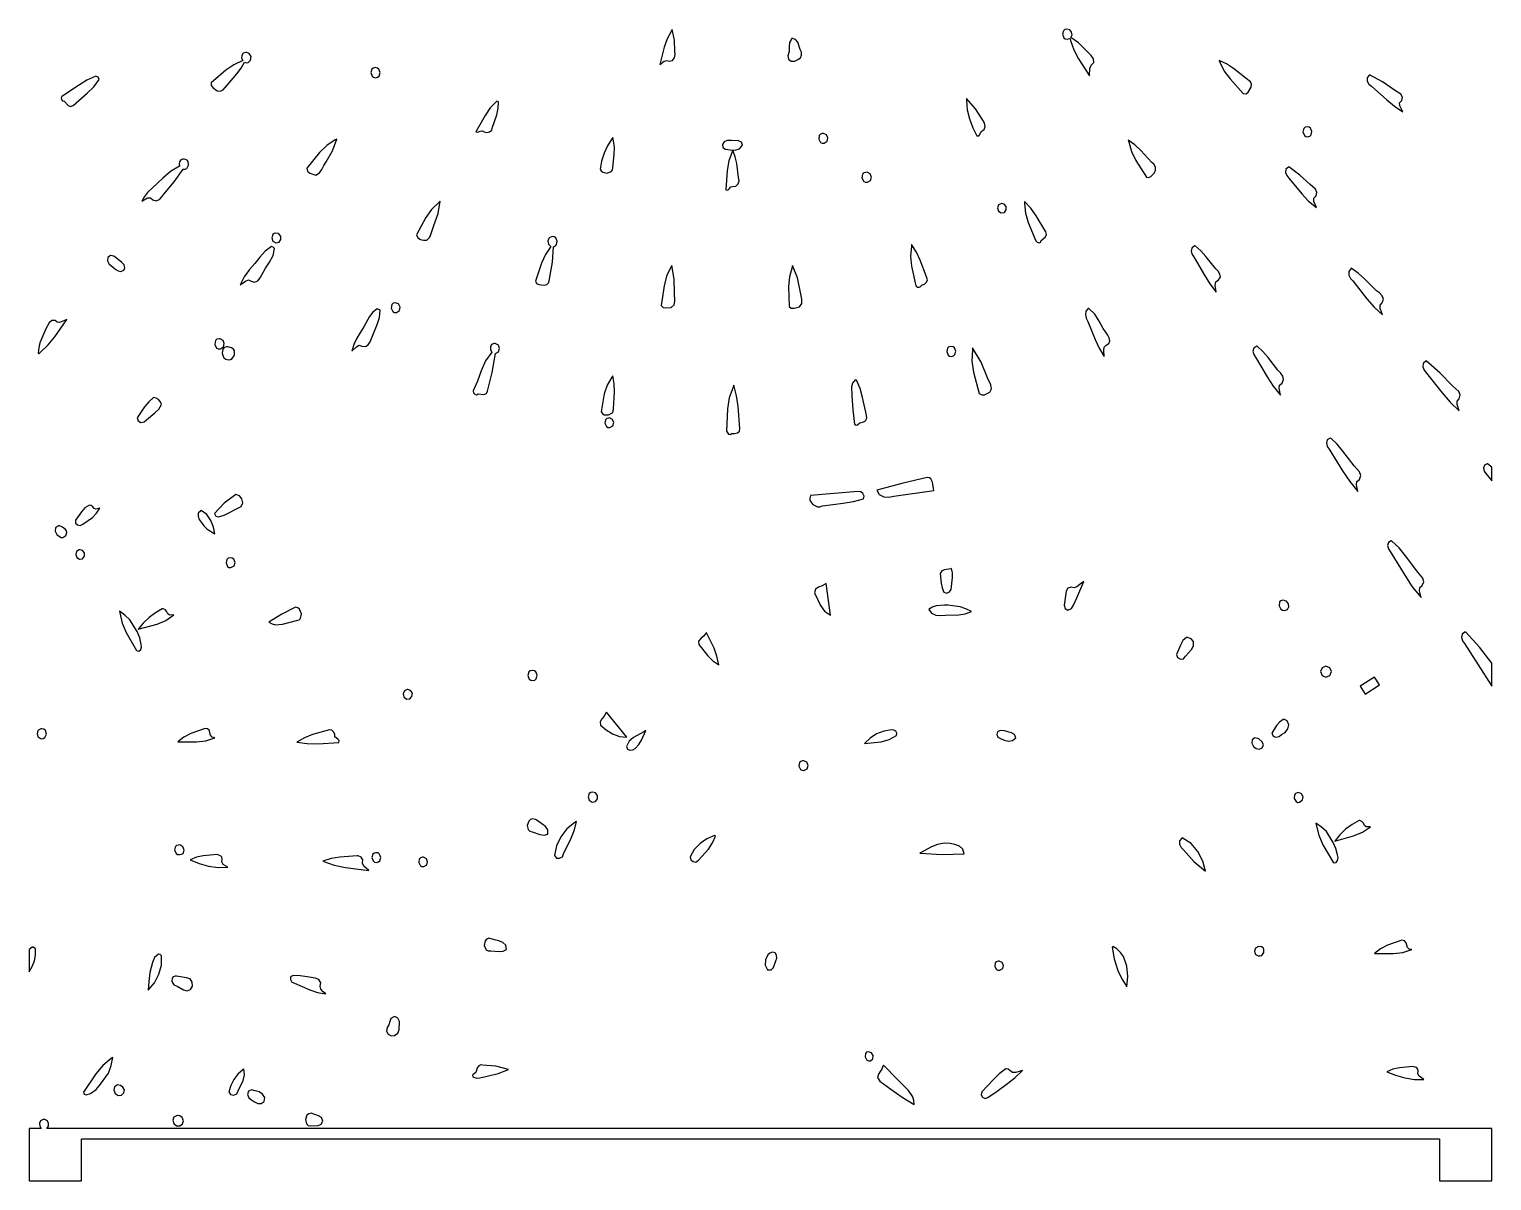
# Model space of a CAD drawing. Extents: x 0 to 14, y 0 to 21.
# Drawn here: x 0 to 14, y 0 to 11.02 of the extents above; entities that cross this region are included whole.
import ezdxf

# ---------------------------------------------------------------- set-up
doc = ezdxf.new("R2010")
doc.units = 0
doc.layers.add('Layer_1', color=7, linetype='CONTINUOUS')

msp = doc.modelspace()

# ---------------------------------------------------------------- linework, layer by layer
at = {"layer": 'Layer_1', "color": 7}
for points in [[(6.155041, 11.022334), (6.147167, 11.007617), (6.107471, 10.931934), (6.079173, 10.851546), (6.035096, 10.686258), (6.078238, 10.717946), (6.102641, 10.725129), (6.128681, 10.718889), (6.159058, 10.725753), (6.176938, 10.749319), (6.183827, 10.780903), (6.181231, 10.811825), (6.17764, 10.918425), (6.155041, 11.022334), (6.155041, 11.022334)], [(7.301286, 10.938825), (7.298464, 10.93502), (7.298464, 10.93502), (7.277433, 10.897548), (7.274426, 10.854725), (7.274096, 10.810901), (7.261098, 10.770428), (7.268529, 10.73801), (7.294742, 10.719578), (7.328031, 10.717284), (7.356687, 10.733276), (7.381556, 10.748919), (7.393019, 10.77471), (7.392243, 10.804092), (7.380393, 10.83051), (7.358144, 10.89943), (7.334884, 10.925838), (7.301117, 10.938825), (7.301117, 10.938825), (7.301286, 10.938825)], [(9.932896, 11.024084), (9.913583, 11.020912), (9.900362, 11.010355), (9.891257, 10.97687), (9.903706, 10.943194), (9.917426, 10.932397), (9.935831, 10.928888), (9.958317, 10.934468), (9.965327, 10.931642), (9.967129, 10.917037), (9.998906, 10.825611), (10.045661, 10.741069), (10.149191, 10.576937), (10.152616, 10.647174), (10.166451, 10.678833), (10.190311, 10.704157), (10.188605, 10.742325), (10.166946, 10.772559), (10.112615, 10.828512), (10.045019, 10.892454), (9.971391, 10.945316), (9.982104, 10.970637), (9.977131, 10.997316), (9.959663, 11.017687), (9.932896, 11.024084), (9.932896, 11.024084)], [(2.081671, 10.801405), (2.072471, 10.801405), (2.048149, 10.793524), (2.034829, 10.772676), (2.033204, 10.746734), (2.043966, 10.723574), (1.959373, 10.68416), (1.882733, 10.630859), (1.740464, 10.51031), (1.741732, 10.485382), (1.75672, 10.466012), (1.797699, 10.434903), (1.829399, 10.430716), (1.856796, 10.443869), (1.897352, 10.492891), (1.986665, 10.596174), (2.027181, 10.650852), (2.061097, 10.709132), (2.078734, 10.704097), (2.094922, 10.707034), (2.119034, 10.729591), (2.125593, 10.762328), (2.106761, 10.790768), (2.081671, 10.801461), (2.081671, 10.801405)], [(3.311934, 10.656272), (3.292738, 10.652991), (3.279516, 10.642567), (3.270116, 10.60958), (3.281978, 10.575892), (3.295333, 10.564592), (3.313345, 10.560085), (3.333805, 10.564361), (3.348268, 10.575444), (3.359408, 10.608846), (3.347163, 10.641915), (3.332397, 10.652581), (3.311934, 10.656272), (3.311934, 10.656272)], [(11.390828, 10.725671), (11.398081, 10.709079), (11.438934, 10.623815), (11.494848, 10.548068), (11.621544, 10.407564), (11.648236, 10.405557), (11.668859, 10.421549), (11.697123, 10.47007), (11.700357, 10.496885), (11.690435, 10.52019), (11.649287, 10.552973), (11.526513, 10.649471), (11.461263, 10.691974), (11.390828, 10.725671), (11.390828, 10.725671)], [(0.636326, 10.57574), (0.550841, 10.536283), (0.471135, 10.485347), (0.312589, 10.381489), (0.304618, 10.366591), (0.307411, 10.350375), (0.318352, 10.337851), (0.334828, 10.334031), (0.371955, 10.294813), (0.39513, 10.285733), (0.420088, 10.295059), (0.554097, 10.411738), (0.618251, 10.472615), (0.670221, 10.543493), (0.659423, 10.565968), (0.636326, 10.57574), (0.636326, 10.57574)], [(12.830161, 10.587037), (12.826633, 10.583456), (12.807027, 10.557828), (12.808507, 10.527705), (12.824752, 10.499276), (12.849437, 10.478726), (12.9941, 10.349338), (13.068484, 10.28703), (13.149749, 10.233986), (13.12037, 10.290325), (13.118515, 10.319062), (13.138827, 10.341857), (13.144507, 10.37534), (13.128191, 10.403384), (13.070247, 10.441351), (12.953601, 10.519898), (12.830161, 10.587037), (12.830161, 10.587037)], [(4.476806, 10.333974), (4.413104, 10.271741), (4.363043, 10.19772), (4.27561, 10.040565), (4.295568, 10.039876), (4.315467, 10.047054), (4.334911, 10.051122), (4.353504, 10.041101), (4.380666, 10.034263), (4.407038, 10.040947), (4.426779, 10.058939), (4.43405, 10.086022), (4.476429, 10.205808), (4.490315, 10.267334), (4.490805, 10.329716), (4.476806, 10.33396), (4.476806, 10.333974)], [(8.971534, 10.359662), (8.972381, 10.341253), (8.979411, 10.252283), (8.999834, 10.165047), (9.03138, 10.081385), (9.071779, 10.003137), (9.089451, 10.00332), (9.099508, 10.015391), (9.113605, 10.046517), (9.14208, 10.062758), (9.151094, 10.09236), (9.144716, 10.12583), (9.12701, 10.153674), (9.056815, 10.262142), (8.971675, 10.359662), (8.971675, 10.359662), (8.971534, 10.359662)], [(12.231906, 10.089787), (12.212925, 10.085937), (12.200195, 10.074869), (12.192321, 10.040944), (12.205947, 10.007752), (12.220092, 9.9976), (12.238736, 9.995034), (12.257593, 10.000328), (12.27053, 10.012094), (12.279221, 10.045842), (12.265962, 10.077874), (12.251461, 10.087495), (12.231906, 10.089787), (12.231906, 10.089787)], [(2.944058, 9.97304), (2.928451, 9.963778), (2.848061, 9.910849), (2.779028, 9.844099), (2.657292, 9.695226), (2.66486, 9.666427), (2.68689, 9.645597), (2.744893, 9.626931), (2.779669, 9.647851), (2.802079, 9.681767), (2.820371, 9.720153), (2.842796, 9.754482), (2.901788, 9.859985), (2.944058, 9.97304), (2.944058, 9.97304)], [(5.585404, 9.986158), (5.578348, 9.975024), (5.535824, 9.908873), (5.503037, 9.837421), (5.479288, 9.762382), (5.463879, 9.68547), (5.473951, 9.667495), (5.489913, 9.655191), (5.530822, 9.647389), (5.569233, 9.661646), (5.582073, 9.676915), (5.587774, 9.697543), (5.598806, 9.827378), (5.601685, 9.892301), (5.594237, 9.957165), (5.585404, 9.986158), (5.585404, 9.986158)], [(6.70179, 9.959536), (6.679692, 9.959254), (6.652539, 9.946326), (6.637831, 9.919299), (6.640513, 9.891357), (6.665524, 9.875688), (6.709899, 9.868529), (6.757127, 9.867684), (6.799454, 9.880226), (6.829129, 9.913226), (6.816815, 9.942809), (6.789416, 9.95607), (6.723775, 9.957764), (6.70179, 9.959429), (6.70179, 9.959429), (6.70179, 9.959536)], [(7.603349, 10.027391), (7.592935, 10.027052), (7.574394, 10.021052), (7.562698, 10.008206), (7.557989, 9.972407), (7.575091, 9.940517), (7.590661, 9.932558), (7.610292, 9.933399), (7.637762, 9.953201), (7.644507, 9.984), (7.632409, 10.01298), (7.603349, 10.027326), (7.603349, 10.027326), (7.603349, 10.027391)], [(10.520821, 9.963117), (10.524631, 9.946139), (10.55021, 9.854143), (10.592357, 9.768268), (10.696617, 9.607585), (10.718567, 9.604198), (10.736241, 9.614755), (10.766891, 9.646611), (10.781064, 9.673267), (10.780374, 9.702093), (10.767375, 9.728533), (10.744623, 9.748033), (10.640988, 9.864707), (10.584599, 9.918236), (10.520821, 9.963117), (10.520821, 9.963117)], [(6.734358, 9.866324), (6.72815, 9.850835), (6.696314, 9.763677), (6.679865, 9.672423), (6.667331, 9.486427), (6.688315, 9.484207), (6.702552, 9.498326), (6.715646, 9.514337), (6.733201, 9.517791), (6.764721, 9.522714), (6.786919, 9.544002), (6.796539, 9.574067), (6.790323, 9.605325), (6.773644, 9.7386), (6.758883, 9.803857), (6.734358, 9.866324), (6.734358, 9.866324)], [(1.482542, 9.780776), (1.469983, 9.780494), (1.450187, 9.77259), (1.438, 9.755618), (1.433994, 9.734355), (1.438741, 9.713577), (1.353721, 9.662615), (1.27852, 9.598168), (1.133094, 9.462554), (1.102208, 9.422718), (1.078964, 9.377887), (1.132131, 9.409154), (1.16078, 9.410712), (1.184515, 9.391722), (1.216368, 9.381281), (1.245852, 9.393437), (1.270696, 9.418461), (1.288627, 9.446623), (1.385877, 9.562132), (1.473793, 9.684637), (1.492559, 9.684102), (1.507699, 9.691605), (1.525125, 9.721622), (1.52212, 9.756477), (1.511721, 9.770027), (1.494734, 9.777957), (1.482542, 9.780666), (1.482542, 9.780666), (1.482542, 9.780776)], [(12.058876, 9.705423), (12.055292, 9.703504), (12.029912, 9.683347), (12.025778, 9.653657), (12.037234, 9.622625), (12.058622, 9.598444), (12.181586, 9.449349), (12.246407, 9.377989), (12.321145, 9.316772), (12.297378, 9.376073), (12.297289, 9.405461), (12.317786, 9.428394), (12.32683, 9.46155), (12.31368, 9.491676), (12.260806, 9.537588), (12.164222, 9.626909), (12.058876, 9.705434), (12.058876, 9.705423)], [(8.019909, 9.654437), (8.009551, 9.654155), (7.989612, 9.649527), (7.976975, 9.637234), (7.971465, 9.600829), (7.988731, 9.567303), (8.004564, 9.558606), (8.024481, 9.559015), (8.054139, 9.577551), (8.061554, 9.608781), (8.04929, 9.638955), (8.019909, 9.654321), (8.019909, 9.654437)], [(3.934037, 9.376846), (3.920292, 9.364829), (3.851507, 9.299103), (3.795603, 9.222366), (3.705945, 9.054881), (3.719385, 9.028178), (3.744761, 9.011352), (3.775465, 9.003902), (3.804892, 9.005326), (3.833071, 9.032661), (3.84791, 9.069063), (3.858589, 9.108502), (3.87429, 9.14495), (3.913075, 9.258676), (3.934037, 9.376846), (3.934037, 9.376846)], [(9.307604, 9.354864), (9.278357, 9.342702), (9.268972, 9.31411), (9.277922, 9.283406), (9.303681, 9.264905), (9.334335, 9.270499), (9.351913, 9.295067), (9.35241, 9.325734), (9.331819, 9.349626), (9.307604, 9.354864), (9.307604, 9.354864)], [(9.526891, 9.374983), (9.527738, 9.357068), (9.535886, 9.263038), (9.561132, 9.17245), (9.635716, 8.998945), (9.648948, 8.985996), (9.66688, 8.980445), (9.682071, 8.985039), (9.68708, 9.002526), (9.729283, 9.037352), (9.739289, 9.06022), (9.730147, 9.085982), (9.638407, 9.237914), (9.58757, 9.310305), (9.526919, 9.374983), (9.526919, 9.374983), (9.526891, 9.374983)], [(2.361353, 9.071208), (2.343551, 9.06839), (2.331195, 9.058901), (2.322124, 9.028393), (2.332739, 8.996652), (2.361636, 8.980643), (2.39329, 8.986529), (2.409807, 9.012446), (2.408328, 9.044137), (2.385991, 9.06735), (2.361636, 9.071208), (2.361353, 9.071208), (2.361353, 9.071208)], [(5.006792, 9.039071), (4.976253, 9.027669), (4.963739, 8.998435), (4.969596, 8.96579), (4.994176, 8.944154), (4.942435, 8.869052), (4.904539, 8.786012), (4.846292, 8.613203), (4.857246, 8.591222), (4.878913, 8.580406), (4.929632, 8.573241), (4.955562, 8.580431), (4.97265, 8.598814), (4.983367, 8.650025), (5.008926, 8.79541), (5.018504, 8.94239), (5.036315, 8.949601), (5.048225, 8.962388), (5.055129, 8.996325), (5.040792, 9.027464), (5.026151, 9.036755), (5.006792, 9.039071), (5.006792, 9.039071)], [(8.446431, 8.963667), (8.443891, 8.945695), (8.443891, 8.945695), (8.435254, 8.850079), (8.444389, 8.754785), (8.486225, 8.567672), (8.499769, 8.556248), (8.517509, 8.553679), (8.533683, 8.560022), (8.542528, 8.575335), (8.568625, 8.583973), (8.589398, 8.60204), (8.59871, 8.626076), (8.590421, 8.652616), (8.529782, 8.813784), (8.492929, 8.891339), (8.446262, 8.963667), (8.446262, 8.963667), (8.446431, 8.963667)], [(0.779272, 8.857557), (0.753328, 8.837613), (0.74973, 8.806592), (0.763437, 8.775366), (0.789404, 8.754811), (0.830248, 8.723848), (0.85207, 8.710064), (0.878247, 8.706083), (0.905431, 8.716552), (0.914188, 8.741404), (0.907029, 8.769666), (0.88646, 8.790363), (0.836242, 8.832255), (0.810732, 8.851171), (0.779272, 8.857557), (0.779272, 8.857557)], [(2.319302, 8.942994), (2.257063, 8.899272), (2.206689, 8.841936), (2.160155, 8.780105), (2.109442, 8.722895), (2.05777, 8.653786), (2.02026, 8.576105), (2.070516, 8.613605), (2.097468, 8.624082), (2.123779, 8.612156), (2.156797, 8.602521), (2.18657, 8.616176), (2.210579, 8.643186), (2.22631, 8.673616), (2.260925, 8.735287), (2.300344, 8.795398), (2.333339, 8.857787), (2.348682, 8.926292), (2.336373, 8.938924), (2.319302, 8.942994), (2.319302, 8.942994)], [(11.159208, 8.952697), (11.154833, 8.950044), (11.129395, 8.929242), (11.123687, 8.898942), (11.132493, 8.866508), (11.1506, 8.839306), (11.250112, 8.669323), (11.301801, 8.585635), (11.360714, 8.506811), (11.351916, 8.57384), (11.358849, 8.604459), (11.384816, 8.624221), (11.4022, 8.650554), (11.397647, 8.680067), (11.379828, 8.708156), (11.357412, 8.730218), (11.264427, 8.847199), (11.214696, 8.902766), (11.159208, 8.952688), (11.159208, 8.952697)], [(6.151513, 8.761661), (6.143018, 8.745673), (6.101659, 8.659484), (6.076745, 8.567416), (6.04997, 8.37829), (6.068164, 8.360313), (6.093079, 8.355507), (6.145332, 8.359328), (6.172713, 8.385704), (6.180183, 8.422307), (6.177082, 8.500715), (6.174733, 8.632378), (6.151513, 8.761661), (6.151513, 8.761661)], [(7.307749, 8.763411), (7.302274, 8.746486), (7.27676, 8.654791), (7.269043, 8.560208), (7.273403, 8.36995), (7.294437, 8.353442), (7.32077, 8.352363), (7.374213, 8.366699), (7.396693, 8.399352), (7.396254, 8.438729), (7.378587, 8.51889), (7.353032, 8.644179), (7.307749, 8.763411), (7.307749, 8.763411)], [(12.654647, 8.736743), (12.650555, 8.731728), (12.63069, 8.703273), (12.631907, 8.670595), (12.647634, 8.639062), (12.671298, 8.614044), (12.804842, 8.443979), (12.875193, 8.362168), (12.954621, 8.288882), (12.932682, 8.351203), (12.931908, 8.3819), (12.951742, 8.406456), (12.962477, 8.440103), (12.950539, 8.47174), (12.9256, 8.499136), (12.89733, 8.520062), (12.781608, 8.634993), (12.720724, 8.689047), (12.654647, 8.736743), (12.654647, 8.736743)], [(3.502858, 8.405575), (3.483444, 8.401123), (3.470866, 8.389252), (3.464479, 8.353959), (3.480216, 8.321102), (3.495294, 8.312278), (3.514598, 8.312089), (3.543863, 8.331548), (3.550151, 8.364032), (3.535728, 8.393916), (3.502858, 8.405575), (3.502858, 8.405575)], [(3.330787, 8.346704), (3.289391, 8.315264), (3.257137, 8.27347), (3.205226, 8.180294), (3.136286, 8.065871), (3.106928, 8.006276), (3.088894, 7.941783), (3.132938, 7.984724), (3.157907, 7.998284), (3.185216, 7.990124), (3.218419, 7.985604), (3.245263, 8.002927), (3.264556, 8.032329), (3.275104, 8.064041), (3.32994, 8.196235), (3.353106, 8.26324), (3.358275, 8.333586), (3.330787, 8.346704), (3.330787, 8.346704)], [(10.13745, 8.350398), (10.13745, 8.350398), (10.113955, 8.32559), (10.109948, 8.292194), (10.118853, 8.256701), (10.134092, 8.225602), (10.203889, 8.055061), (10.242133, 7.971414), (10.289371, 7.892337), (10.287434, 7.951406), (10.290478, 7.979486), (10.307997, 8.000651), (10.334169, 8.014472), (10.343444, 8.040498), (10.338898, 8.070385), (10.323604, 8.095791), (10.280179, 8.16053), (10.242183, 8.229892), (10.200017, 8.295758), (10.144083, 8.350011), (10.13745, 8.350463), (10.13745, 8.350398)], [(0.358507, 8.246272), (0.336691, 8.234918), (0.290407, 8.216248), (0.267008, 8.219998), (0.24717, 8.23568), (0.215268, 8.23462), (0.19001, 8.214907), (0.159202, 8.155148), (0.11944, 8.06733), (0.101619, 8.022765), (0.092061, 7.975175), (0.08569, 7.927318), (0.090354, 7.916921), (0.108656, 7.933008), (0.180362, 8.003433), (0.244916, 8.080421), (0.358507, 8.246264), (0.358507, 8.246272)], [(1.827107, 8.060624), (1.827107, 8.060624), (1.816523, 8.060341), (1.796346, 8.056023), (1.783325, 8.043672), (1.77691, 8.006514), (1.793604, 7.97214), (1.809468, 7.96327), (1.829731, 7.963824), (1.858318, 7.983096), (1.866699, 8.014969), (1.855961, 8.045482), (1.827191, 8.060672), (1.827107, 8.060624)], [(1.901642, 7.983673), (1.889619, 7.983673), (1.867062, 7.976362), (1.852602, 7.961398), (1.845663, 7.919141), (1.864187, 7.878158), (1.881556, 7.864786), (1.903561, 7.859704), (1.924977, 7.861257), (1.942984, 7.870858), (1.965643, 7.905307), (1.965283, 7.945259), (1.954516, 7.961739), (1.935649, 7.972923), (1.901642, 7.983726), (1.901642, 7.983673)], [(4.461425, 8.015369), (4.461425, 8.015369), (4.450616, 8.014748), (4.426453, 8.004922), (4.41409, 7.982561), (4.41412, 7.955926), (4.427135, 7.933279), (4.368225, 7.848253), (4.32635, 7.753786), (4.290567, 7.656047), (4.249928, 7.561209), (4.252499, 7.54274), (4.264932, 7.52939), (4.28192, 7.52528), (4.29816, 7.53453), (4.352339, 7.526334), (4.375757, 7.535477), (4.387511, 7.560218), (4.43193, 7.738858), (4.462272, 7.920325), (4.49289, 7.937046), (4.501938, 7.968898), (4.490942, 8.000234), (4.461425, 8.015409), (4.461425, 8.015369)], [(8.823085, 7.98654), (8.803907, 7.983063), (8.79091, 7.972218), (8.782452, 7.938377), (8.795701, 7.90493), (8.809837, 7.894576), (8.828645, 7.891787), (8.848002, 7.897273), (8.861515, 7.909039), (8.871236, 7.942485), (8.858272, 7.974269), (8.843427, 7.98396), (8.823085, 7.98654), (8.823085, 7.98654)], [(11.75385, 7.990785), (11.750096, 7.989458), (11.722329, 7.972426), (11.714371, 7.943168), (11.721573, 7.910514), (11.739287, 7.883295), (11.850307, 7.6967), (11.909134, 7.605623), (11.97864, 7.522194), (11.965411, 7.586408), (11.968932, 7.616482), (11.992356, 7.636847), (12.007454, 7.669885), (11.999327, 7.703872), (11.977505, 7.735269), (11.951518, 7.760539), (11.8586, 7.88108), (11.809536, 7.939029), (11.75385, 7.990782), (11.75385, 7.990785)], [(9.030885, 7.973036), (9.02891, 7.953467), (9.029192, 7.953467), (9.024127, 7.847065), (9.040061, 7.742158), (9.093115, 7.536198), (9.117206, 7.523243), (9.144614, 7.525661), (9.196747, 7.548876), (9.211151, 7.582785), (9.203348, 7.61854), (9.172674, 7.688276), (9.110772, 7.835262), (9.030942, 7.973036), (9.030942, 7.973036), (9.030885, 7.973036)], [(13.371491, 7.84951), (13.371491, 7.84951), (13.36754, 7.847365), (13.342318, 7.824144), (13.339226, 7.792195), (13.351872, 7.759265), (13.373862, 7.733099), (13.523782, 7.544456), (13.601426, 7.452598), (13.689048, 7.370009), (13.667701, 7.432692), (13.667938, 7.463296), (13.689048, 7.487199), (13.698266, 7.523528), (13.683675, 7.556379), (13.627523, 7.608357), (13.504132, 7.734071), (13.371491, 7.849569), (13.371491, 7.84951)], [(5.585037, 7.706742), (5.576147, 7.692521), (5.532459, 7.61687), (5.504014, 7.534344), (5.476099, 7.36229), (5.487659, 7.344428), (5.504798, 7.333652), (5.546326, 7.331437), (5.581711, 7.3518), (5.591171, 7.369247), (5.591979, 7.390896), (5.601494, 7.549604), (5.599913, 7.628728), (5.585037, 7.706742), (5.585037, 7.706742)], [(6.745845, 7.615297), (6.737999, 7.596611), (6.701143, 7.49584), (6.684405, 7.390131), (6.674076, 7.175868), (6.694703, 7.148241), (6.710513, 7.144779), (6.725045, 7.154205), (6.751936, 7.152572), (6.778717, 7.159363), (6.797761, 7.175703), (6.801443, 7.202713), (6.785878, 7.410915), (6.771098, 7.514056), (6.745845, 7.615297), (6.745845, 7.615297)], [(7.905637, 7.666616), (7.880535, 7.637244), (7.872162, 7.599169), (7.873887, 7.518503), (7.884689, 7.379737), (7.901291, 7.242676), (7.914642, 7.234904), (7.929785, 7.23613), (7.951611, 7.257284), (7.97987, 7.26225), (8.004877, 7.276771), (8.01902, 7.299201), (8.014688, 7.327893), (7.97736, 7.500144), (7.953589, 7.584636), (7.917998, 7.663969), (7.905637, 7.666622), (7.905637, 7.666616)], [(1.190696, 7.498824), (1.143157, 7.457691), (1.102783, 7.409558), (1.033413, 7.304686), (1.041286, 7.274756), (1.068246, 7.260757), (1.099937, 7.264038), (1.122003, 7.285946), (1.202355, 7.351062), (1.239307, 7.386465), (1.265033, 7.430365), (1.25589, 7.455647), (1.238754, 7.478082), (1.216174, 7.493773), (1.190696, 7.498824), (1.190696, 7.498824)], [(5.555883, 7.302371), (5.545723, 7.302089), (5.527927, 7.296967), (5.516278, 7.285227), (5.510142, 7.251583), (5.52476, 7.220538), (5.539053, 7.212046), (5.557576, 7.211471), (5.586442, 7.22824), (5.594787, 7.258185), (5.584104, 7.287497), (5.555883, 7.302366), (5.555883, 7.302366), (5.555883, 7.302371)], [(12.456216, 7.111815), (12.45235, 7.110489), (12.424477, 7.093214), (12.416818, 7.063705), (12.424442, 7.030841), (12.442416, 7.003498), (12.57227, 6.795271), (12.640175, 6.693193), (12.717639, 6.598024), (12.70459, 6.663508), (12.70865, 6.694008), (12.733133, 6.714991), (12.745201, 6.750915), (12.733327, 6.785658), (12.6838, 6.845739), (12.575819, 6.984084), (12.519649, 7.051298), (12.456216, 7.111809), (12.456216, 7.111815)], [(13.960687, 6.86465), (13.957102, 6.863493), (13.929553, 6.850906), (13.920689, 6.824561), (13.926948, 6.794255), (13.944769, 6.769787), (14, 6.699728), (14, 6.832847), (13.960687, 6.86465), (13.960687, 6.86465)], [(8.59505, 6.732802), (8.353235, 6.674965), (8.112732, 6.611644), (8.137514, 6.56939), (8.17995, 6.54815), (8.23008, 6.544504), (8.277945, 6.555033), (8.658888, 6.608776), (8.646686, 6.687494), (8.632063, 6.720674), (8.617139, 6.730163), (8.59505, 6.732802), (8.59505, 6.732802)], [(7.932505, 6.59924), (7.480102, 6.560658), (7.471883, 6.536412), (7.473784, 6.512844), (7.500444, 6.473117), (7.545063, 6.452231), (7.569415, 6.452214), (7.592624, 6.46094), (7.79102, 6.487568), (7.889725, 6.502548), (7.985139, 6.527914), (7.991365, 6.554724), (7.981036, 6.578777), (7.9596, 6.59523), (7.932505, 6.59924), (7.932505, 6.59924)], [(0.575197, 6.467392), (0.532372, 6.441945), (0.498662, 6.405356), (0.441198, 6.323026), (0.443339, 6.296061), (0.462372, 6.277973), (0.488633, 6.27333), (0.512459, 6.286702), (0.605, 6.351287), (0.643706, 6.392332), (0.675527, 6.439113), (0.638037, 6.428134), (0.621254, 6.43497), (0.608612, 6.451627), (0.593609, 6.463674), (0.575197, 6.467392), (0.575197, 6.467392)], [(1.977983, 6.568484), (1.867126, 6.486812), (1.773372, 6.388017), (1.785664, 6.363799), (1.810942, 6.357445), (1.86642, 6.370818), (2.029573, 6.455871), (2.043312, 6.489801), (2.035771, 6.527704), (2.012233, 6.557844), (1.977983, 6.568484), (1.977983, 6.568484)], [(1.644819, 6.417286), (1.641094, 6.414464), (1.618333, 6.391509), (1.61562, 6.361323), (1.626977, 6.330271), (1.646428, 6.304716), (1.671372, 6.268546), (1.703186, 6.238456), (1.778, 6.192214), (1.764485, 6.258777), (1.738884, 6.322226), (1.699546, 6.376934), (1.644819, 6.417275), (1.644819, 6.417286)], [(0.288403, 6.269449), (0.288403, 6.269449), (0.278638, 6.269449), (0.252472, 6.249656), (0.249308, 6.218423), (0.263914, 6.187498), (0.291056, 6.168634), (0.306426, 6.15956), (0.32212, 6.159153), (0.348901, 6.177043), (0.360235, 6.207706), (0.356621, 6.223265), (0.34496, 6.236542), (0.318735, 6.257305), (0.288403, 6.269506), (0.288403, 6.269449)], [(0.477859, 6.03915), (0.453029, 6.024476), (0.445382, 5.995855), (0.454467, 5.966447), (0.479834, 5.949412), (0.511156, 5.95471), (0.529237, 5.979552), (0.529856, 6.010643), (0.50879, 6.034686), (0.487511, 6.03904), (0.477915, 6.03904), (0.477915, 6.03904), (0.477859, 6.03915)], [(13.04067, 6.127511), (13.03703, 6.126354), (13.01075, 6.109431), (13.003389, 6.080748), (13.010526, 6.048974), (13.027745, 6.022782), (13.166729, 5.796911), (13.239347, 5.686207), (13.32309, 5.583463), (13.309505, 5.647905), (13.312275, 5.678247), (13.335226, 5.699383), (13.350044, 5.733246), (13.341205, 5.767788), (13.292723, 5.82572), (13.174581, 5.983683), (13.112189, 6.059761), (13.04067, 6.127511), (13.04067, 6.127511)], [(1.924727, 5.962753), (1.9053, 5.95967), (1.892242, 5.948942), (1.884024, 5.914987), (1.89766, 5.881764), (1.91192, 5.871951), (1.930739, 5.87015), (1.962045, 5.887437), (1.970881, 5.919646), (1.958143, 5.950257), (1.943964, 5.959802), (1.924727, 5.962753), (1.924727, 5.962753)], [(8.82904, 5.861494), (8.822436, 5.859067), (8.821872, 5.858729), (8.761744, 5.849018), (8.735154, 5.838158), (8.720243, 5.812314), (8.730442, 5.721772), (8.737869, 5.67698), (8.755775, 5.635542), (8.783235, 5.626713), (8.808406, 5.637927), (8.825042, 5.661687), (8.826895, 5.690496), (8.838554, 5.77615), (8.837924, 5.819156), (8.829153, 5.861429), (8.829153, 5.861429), (8.82904, 5.861494)], [(7.628043, 5.717792), (7.62206, 5.714101), (7.618899, 5.712182), (7.588962, 5.695259), (7.555022, 5.681815), (7.527543, 5.663036), (7.516989, 5.630106), (7.572788, 5.506615), (7.613537, 5.453744), (7.669671, 5.416069), (7.628043, 5.717804), (7.628043, 5.717792)], [(10.093762, 5.736921), (10.072737, 5.721761), (10.026999, 5.687149), (10.001946, 5.67769), (9.973959, 5.684115), (9.942117, 5.673173), (9.924814, 5.645337), (9.915991, 5.576295), (9.907443, 5.510008), (9.916677, 5.480115), (9.943536, 5.461808), (9.976837, 5.478426), (9.997031, 5.509137), (10.026819, 5.579602), (10.093762, 5.736921), (10.093762, 5.736921)], [(1.28143, 5.47614), (1.273923, 5.475491), (1.207583, 5.438102), (1.146725, 5.39226), (1.091964, 5.339154), (1.043912, 5.279973), (1.223525, 5.329514), (1.30885, 5.36505), (1.384893, 5.418716), (1.343847, 5.415579), (1.327778, 5.426093), (1.318232, 5.445668), (1.303958, 5.466591), (1.28143, 5.476097), (1.28143, 5.476097), (1.28143, 5.47614)], [(2.54793, 5.490197), (2.416761, 5.42485), (2.29283, 5.346659), (2.324681, 5.330904), (2.357581, 5.323473), (2.425245, 5.327115), (2.559078, 5.363087), (2.582616, 5.369226), (2.597849, 5.384237), (2.605765, 5.428704), (2.58755, 5.47214), (2.57012, 5.485862), (2.54793, 5.490197), (2.54793, 5.490197)], [(8.793819, 5.509544), (8.75998, 5.509092), (8.681328, 5.503803), (8.644081, 5.49221), (8.611249, 5.470507), (8.637134, 5.432796), (8.67816, 5.415774), (8.72568, 5.41249), (8.771043, 5.415992), (8.897761, 5.416909), (8.959996, 5.428408), (9.019992, 5.44901), (8.967011, 5.475649), (8.91098, 5.494219), (8.793819, 5.509532), (8.793819, 5.509544)], [(11.999412, 5.559263), (11.980015, 5.553367), (11.96803, 5.540799), (11.963732, 5.505182), (11.981393, 5.471485), (11.996859, 5.461315), (12.015893, 5.458777), (12.043891, 5.469477), (12.056145, 5.494712), (12.052874, 5.524236), (12.034294, 5.547799), (11.999412, 5.559263), (11.999412, 5.559263)], [(0.864249, 5.452989), (0.867354, 5.435627), (0.889878, 5.339111), (0.927428, 5.247632), (1.025708, 5.075573), (1.049621, 5.070958), (1.066934, 5.085586), (1.075199, 5.10987), (1.071965, 5.134222), (1.057043, 5.197933), (1.031498, 5.258349), (0.963027, 5.370253), (0.915956, 5.414298), (0.864249, 5.452989), (0.864249, 5.452989)], [(6.482419, 5.247164), (6.478157, 5.241542), (6.475899, 5.238511), (6.455683, 5.213233), (6.428447, 5.190958), (6.40799, 5.166154), (6.40811, 5.133285), (6.494942, 5.026174), (6.544746, 4.978732), (6.601799, 4.940028), (6.583087, 5.020692), (6.555948, 5.098824), (6.482475, 5.247164), (6.482475, 5.247164), (6.482419, 5.247164)], [(11.08758, 5.20147), (11.08758, 5.20147), (11.077222, 5.20147), (11.041493, 5.17095), (11.019483, 5.128527), (10.983355, 5.038255), (10.992311, 5.008323), (11.018936, 4.994185), (11.049403, 4.998017), (11.069884, 5.021996), (11.126121, 5.08566), (11.145191, 5.122331), (11.145972, 5.163271), (11.121189, 5.189282), (11.08758, 5.201526), (11.08758, 5.20147)], [(13.747863, 5.252843), (13.747863, 5.252843), (13.743009, 5.252843), (13.716727, 5.23327), (13.711336, 5.202834), (13.720942, 5.169897), (13.73965, 5.142818), (14, 4.734753), (14, 4.955076), (13.881816, 5.10846), (13.752604, 5.251849), (13.747863, 5.252893), (13.747863, 5.252843)], [(12.413206, 4.92724), (12.376192, 4.911934), (12.360854, 4.87493), (12.376182, 4.837892), (12.413206, 4.822564), (12.450205, 4.837911), (12.46553, 4.87493), (12.450205, 4.911914), (12.413206, 4.92724), (12.413206, 4.92724)], [(4.814993, 4.886284), (4.795064, 4.882605), (4.781672, 4.871393), (4.773214, 4.836499), (4.787049, 4.801858), (4.801524, 4.790963), (4.82061, 4.787726), (4.840316, 4.793032), (4.853883, 4.804986), (4.863215, 4.839547), (4.849839, 4.872838), (4.835023, 4.883202), (4.814993, 4.886284), (4.814993, 4.886284)], [(12.876897, 4.822564), (12.738806, 4.735747), (12.786727, 4.659516), (12.92479, 4.74633), (12.876897, 4.822564), (12.876897, 4.822564)], [(3.616198, 4.702619), (3.590562, 4.689399), (3.580758, 4.661856), (3.587052, 4.631943), (3.609707, 4.611614), (3.641791, 4.613118), (3.663135, 4.635744), (3.667805, 4.666921), (3.649867, 4.694077), (3.625624, 4.702233), (3.616198, 4.702628), (3.616198, 4.702619)], [(5.524218, 4.486324), (5.520859, 4.480149), (5.519166, 4.476952), (5.503787, 4.448226), (5.481962, 4.421522), (5.466223, 4.393621), (5.4691, 4.361308), (5.523271, 4.316751), (5.58334, 4.277845), (5.648864, 4.251814), (5.719403, 4.245882), (5.524218, 4.486324), (5.524218, 4.486324)], [(12.015131, 4.416979), (12.004858, 4.416359), (11.96911, 4.39156), (11.939595, 4.359533), (11.894735, 4.285114), (11.906225, 4.25712), (11.933188, 4.247031), (11.964363, 4.252442), (11.98849, 4.270949), (12.02248, 4.292935), (12.048046, 4.326107), (12.057133, 4.36436), (12.041688, 4.401587), (12.015131, 4.416912), (12.015131, 4.416912), (12.015131, 4.416979)], [(0.109418, 4.326857), (0.082689, 4.311096), (0.074598, 4.279672), (0.084827, 4.248014), (0.113058, 4.231551), (0.134341, 4.233802), (0.150131, 4.243697), (0.164532, 4.276622), (0.154861, 4.310742), (0.140561, 4.32213), (0.119719, 4.326471), (0.109418, 4.326866), (0.109418, 4.326857)], [(1.682919, 4.331266), (1.545396, 4.282177), (1.481239, 4.247639), (1.422964, 4.203549), (1.602243, 4.202625), (1.690653, 4.21236), (1.775319, 4.241254), (1.749984, 4.247199), (1.736005, 4.264838), (1.72133, 4.312193), (1.705321, 4.327794), (1.682919, 4.331266), (1.682919, 4.331266)], [(2.8737, 4.316441), (2.712226, 4.271586), (2.634233, 4.241585), (2.561675, 4.199637), (2.661679, 4.185451), (2.762504, 4.183287), (2.964265, 4.195889), (2.96613, 4.215246), (2.954024, 4.227512), (2.924161, 4.248476), (2.923698, 4.272886), (2.914826, 4.295982), (2.898007, 4.312316), (2.8737, 4.316441), (2.8737, 4.316441)], [(5.901916, 4.310542), (5.882245, 4.299188), (5.784282, 4.242286), (5.74166, 4.207202), (5.717371, 4.157304), (5.725619, 4.13136), (5.748662, 4.121068), (5.776775, 4.124305), (5.800231, 4.138951), (5.834927, 4.175585), (5.860249, 4.218853), (5.901916, 4.310542), (5.901916, 4.310542)], [(8.254633, 4.317541), (8.181203, 4.304957), (8.11167, 4.278309), (8.048969, 4.238369), (7.996033, 4.18591), (8.155397, 4.202603), (8.231959, 4.224422), (8.302018, 4.261977), (8.306596, 4.284532), (8.29637, 4.302867), (8.277122, 4.314648), (8.254633, 4.317541), (8.254633, 4.317541)], [(9.294989, 4.310006), (9.270126, 4.298471), (9.262502, 4.272798), (9.271403, 4.247085), (9.296118, 4.235426), (9.333063, 4.217965), (9.374233, 4.208574), (9.413621, 4.213739), (9.445216, 4.239947), (9.431559, 4.270714), (9.403592, 4.288345), (9.337012, 4.308188), (9.295243, 4.309995), (9.294961, 4.309995), (9.294989, 4.310006)], [(11.731357, 4.240221), (11.706219, 4.219703), (11.703798, 4.188823), (11.718522, 4.158327), (11.744819, 4.138965), (11.774671, 4.130306), (11.801831, 4.145099), (11.815197, 4.172411), (11.803662, 4.201305), (11.771891, 4.229695), (11.731357, 4.240221), (11.731357, 4.240221)], [(7.413808, 4.021225), (7.403112, 4.02083), (7.385254, 4.015111), (7.373638, 4.003124), (7.367764, 3.969546), (7.38276, 3.9385), (7.397232, 3.929678), (7.415897, 3.928391), (7.446652, 3.944771), (7.455158, 3.975538), (7.443539, 4.005938), (7.413921, 4.021216), (7.413921, 4.021216), (7.413808, 4.021225)], [(5.392984, 3.71982), (5.374279, 3.716808), (5.361074, 3.707035), (5.350574, 3.675559), (5.360298, 3.642098), (5.389062, 3.623356), (5.420574, 3.630289), (5.438637, 3.655492), (5.439604, 3.686951), (5.419824, 3.712654), (5.392984, 3.71982), (5.392984, 3.71982)], [(12.14913, 3.716292), (12.138547, 3.714966), (12.121332, 3.70792), (12.110996, 3.694628), (12.108642, 3.659398), (12.126835, 3.629462), (12.142185, 3.622788), (12.160927, 3.625007), (12.187881, 3.645699), (12.193235, 3.676679), (12.179485, 3.704644), (12.14913, 3.716289), (12.14913, 3.716292)], [(4.817674, 3.46411), (4.797137, 3.457045), (4.781651, 3.442666), (4.767121, 3.401818), (4.776669, 3.361277), (4.791279, 3.34728), (4.812877, 3.34075), (4.889077, 3.314624), (4.927605, 3.307194), (4.964091, 3.316606), (4.963829, 3.358767), (4.940448, 3.392432), (4.870111, 3.441676), (4.846211, 3.458753), (4.817674, 3.46411), (4.817674, 3.46411)], [(5.237875, 3.439415), (5.223425, 3.428945), (5.147163, 3.369786), (5.08744, 3.294058), (5.046518, 3.206673), (5.02666, 3.112546), (5.046552, 3.089613), (5.076261, 3.087548), (5.10309, 3.102558), (5.114346, 3.130848), (5.1888, 3.280449), (5.218911, 3.358092), (5.237875, 3.439415), (5.237875, 3.439415)], [(12.317307, 3.423927), (12.32027, 3.407005), (12.344096, 3.309703), (12.382123, 3.217009), (12.483705, 3.044857), (12.509644, 3.046235), (12.524024, 3.066007), (12.528333, 3.093986), (12.524063, 3.119988), (12.507093, 3.17981), (12.48199, 3.236922), (12.416677, 3.342955), (12.369521, 3.386447), (12.317307, 3.423927), (12.317307, 3.423927)], [(12.737536, 3.448621), (12.731101, 3.448339), (12.663336, 3.411299), (12.601437, 3.364996), (12.545788, 3.311127), (12.496772, 3.251388), (12.676815, 3.300905), (12.76244, 3.336333), (12.839079, 3.389468), (12.796432, 3.388636), (12.780465, 3.400946), (12.77112, 3.421881), (12.757609, 3.439827), (12.737536, 3.448559), (12.737536, 3.448559), (12.737536, 3.448621)], [(6.558534, 3.306187), (6.486599, 3.273666), (6.42112, 3.228331), (6.366605, 3.170992), (6.327563, 3.102459), (6.333303, 3.073872), (6.354794, 3.05482), (6.382058, 3.051319), (6.405118, 3.069385), (6.500714, 3.175772), (6.54104, 3.234201), (6.567734, 3.299518), (6.558534, 3.306187), (6.558534, 3.306187)], [(8.757045, 3.231499), (8.695602, 3.218549), (8.636787, 3.196873), (8.526752, 3.136249), (8.737642, 3.122515), (8.948872, 3.128531), (8.937401, 3.17348), (8.904355, 3.203301), (8.859968, 3.220529), (8.814477, 3.227695), (8.757045, 3.231499), (8.757045, 3.231499)], [(11.036723, 3.281605), (11.033252, 3.278738), (11.011056, 3.253635), (11.01132, 3.222335), (11.026819, 3.191537), (11.050326, 3.167943), (11.148127, 3.057919), (11.2614, 2.964049), (11.233788, 3.06109), (11.187331, 3.151286), (11.12174, 3.227238), (11.036723, 3.281549), (11.036723, 3.281549), (11.036723, 3.281605)], [(1.44066, 3.214521), (1.429427, 3.213985), (1.410925, 3.210396), (1.398636, 3.199691), (1.391398, 3.166691), (1.405115, 3.134503), (1.419019, 3.124813), (1.437188, 3.122646), (1.45794, 3.125089), (1.472283, 3.134512), (1.482951, 3.165503), (1.471605, 3.198039), (1.44066, 3.214535), (1.44066, 3.214521)], [(1.797473, 3.122028), (1.665986, 3.109756), (1.601362, 3.096951), (1.540002, 3.072253), (1.626684, 3.038429), (1.716465, 3.012368), (1.808325, 2.998404), (1.901246, 3.00087), (1.854814, 3.029273), (1.843279, 3.052365), (1.847032, 3.080079), (1.842598, 3.097445), (1.831079, 3.110833), (1.797473, 3.122028), (1.797473, 3.122028)], [(3.149318, 3.109294), (3.149318, 3.109294), (3.1404, 3.109294), (2.973373, 3.0985), (2.891035, 3.086019), (2.811808, 3.059355), (2.918413, 3.022705), (3.028375, 2.998679), (3.252244, 2.971051), (3.20348, 3.012881), (3.189828, 3.039572), (3.193852, 3.071096), (3.178507, 3.09777), (3.149318, 3.109351), (3.149318, 3.109294)], [(3.3193, 3.140768), (3.300451, 3.13741), (3.287717, 3.127014), (3.279443, 3.094457), (3.292178, 3.061809), (3.305704, 3.051297), (3.323618, 3.047778), (3.343576, 3.051964), (3.357337, 3.062958), (3.366946, 3.096008), (3.353812, 3.12819), (3.339143, 3.1381), (3.3193, 3.140768), (3.3193, 3.140768)], [(3.773565, 3.097497), (3.763603, 3.097046), (3.745593, 3.091901), (3.734065, 3.080201), (3.728784, 3.046817), (3.744426, 3.016251), (3.759051, 3.008073), (3.777657, 3.007858), (3.806069, 3.024751), (3.81333, 3.054467), (3.801732, 3.083286), (3.773565, 3.097486), (3.773565, 3.097497)], [(4.400578, 2.321827), (4.378553, 2.313336), (4.363997, 2.296701), (4.356149, 2.251408), (4.37475, 2.210774), (4.393253, 2.199962), (4.417512, 2.199624), (4.497479, 2.194143), (4.536558, 2.197155), (4.569912, 2.215056), (4.560878, 2.254267), (4.532376, 2.280876), (4.493926, 2.297699), (4.455047, 2.307552), (4.400578, 2.321827), (4.400578, 2.321827)], [(10.3724, 2.242121), (10.365881, 2.236279), (10.385753, 2.123847), (10.421733, 2.013973), (10.45917, 1.933227), (10.506766, 1.857981), (10.515847, 1.955514), (10.507804, 2.054936), (10.475239, 2.146431), (10.447449, 2.186139), (10.410754, 2.220184), (10.3724, 2.242121), (10.3724, 2.242121)], [(11.767397, 2.241134), (11.738491, 2.227372), (11.727522, 2.198006), (11.735778, 2.168375), (11.764546, 2.15382), (11.78228, 2.152036), (11.797645, 2.15785), (11.818006, 2.184145), (11.819117, 2.216458), (11.810417, 2.229794), (11.794462, 2.238543), (11.767397, 2.241139), (11.767397, 2.241134)], [(13.138545, 2.303417), (13.000785, 2.254469), (12.936544, 2.219993), (12.878393, 2.175647), (13.059787, 2.174486), (13.149248, 2.184712), (13.235065, 2.213679), (13.210624, 2.217431), (13.194813, 2.23191), (13.180342, 2.276188), (13.164661, 2.2977), (13.138545, 2.303417), (13.138545, 2.303417)], [(0.03683, 2.236889), (0.026952, 2.236071), (0, 2.212643), (0, 1.999709), (0.028184, 2.050439), (0.048754, 2.104147), (0.060285, 2.160564), (0.061355, 2.219422), (0.03683, 2.236897), (0.03683, 2.236889)], [(1.237262, 2.168151), (1.199543, 2.13586), (1.180088, 2.0905), (1.153922, 1.992369), (1.143487, 1.909002), (1.139867, 1.824911), (1.197722, 1.895321), (1.241711, 1.976276), (1.266125, 2.0639), (1.265259, 2.154316), (1.25307, 2.165026), (1.237262, 2.168151), (1.237262, 2.168151)], [(7.114314, 2.189594), (7.0904, 2.179702), (7.071056, 2.163064), (7.04729, 2.116461), (7.045437, 2.063609), (7.067917, 2.01833), (7.100992, 2.019882), (7.123945, 2.041658), (7.146911, 2.105258), (7.155438, 2.13111), (7.153811, 2.159068), (7.140585, 2.181205), (7.114314, 2.189594), (7.114314, 2.189594)], [(9.28545, 2.101676), (9.275911, 2.101394), (9.258366, 2.096473), (9.247329, 2.085022), (9.242898, 2.052376), (9.258861, 2.023141), (9.273316, 2.015955), (9.291461, 2.017004), (9.318994, 2.033335), (9.325095, 2.061224), (9.312876, 2.08817), (9.28545, 2.101671), (9.28545, 2.101676)], [(1.410406, 1.960012), (1.410406, 1.960012), (1.396718, 1.960012), (1.378585, 1.953146), (1.367675, 1.940517), (1.364802, 1.90643), (1.382656, 1.874659), (1.415796, 1.862116), (1.477906, 1.827077), (1.511062, 1.819321), (1.544122, 1.830806), (1.561222, 1.864093), (1.559489, 1.902478), (1.540082, 1.932876), (1.50416, 1.942207), (1.410406, 1.960066), (1.410406, 1.960012)], [(2.524845, 1.96503), (2.501616, 1.951348), (2.499589, 1.926623), (2.513442, 1.90258), (2.537855, 1.890948), (2.684685, 1.828459), (2.760093, 1.803011), (2.838224, 1.788089), (2.812167, 1.807763), (2.79224, 1.833563), (2.783261, 1.86347), (2.790049, 1.895466), (2.770553, 1.927414), (2.736868, 1.940855), (2.660932, 1.951469), (2.593248, 1.962216), (2.524845, 1.96503), (2.524845, 1.96503)], [(3.499273, 1.571241), (3.488549, 1.570592), (3.461763, 1.554131), (3.450982, 1.524868), (3.443095, 1.492586), (3.424992, 1.467073), (3.420335, 1.433578), (3.435463, 1.404089), (3.463418, 1.386676), (3.497241, 1.389408), (3.527796, 1.411509), (3.54136, 1.445955), (3.542933, 1.523187), (3.529041, 1.555521), (3.499273, 1.571252), (3.499273, 1.571241)], [(0.799282, 1.179164), (0.785537, 1.169407), (0.704293, 1.102912), (0.63596, 1.023525), (0.519571, 0.848489), (0.524609, 0.828349), (0.543743, 0.822913), (0.586712, 0.836746), (0.639027, 0.875108), (0.682166, 0.923586), (0.757089, 1.030334), (0.784599, 1.102862), (0.799282, 1.179164), (0.799282, 1.179164)], [(8.033314, 1.235111), (8.015176, 1.230058), (8.004165, 1.218323), (8.000947, 1.184813), (8.018499, 1.154597), (8.033451, 1.146978), (8.051659, 1.147687), (8.076177, 1.167412), (8.078661, 1.19805), (8.063057, 1.225363), (8.033314, 1.235111), (8.033314, 1.235111)], [(2.053392, 1.070183), (2.048002, 1.065719), (2.044248, 1.062634), (1.995862, 1.021092), (1.957955, 0.970065), (1.929611, 0.912778), (1.909911, 0.852455), (1.92663, 0.82547), (1.957197, 0.819503), (1.986706, 0.832149), (2.00025, 0.860998), (2.04894, 0.96093), (2.059345, 1.014893), (2.053392, 1.070183), (2.053392, 1.070183)], [(4.323842, 1.108662), (4.303437, 1.099479), (4.289298, 1.081237), (4.273973, 1.035625), (4.250895, 1.018508), (4.242438, 1.010683), (4.245808, 0.995773), (4.277709, 0.981771), (4.313566, 0.984215), (4.385028, 1.000017), (4.48963, 1.025725), (4.589216, 1.066328), (4.465775, 1.097944), (4.338884, 1.108055), (4.323842, 1.108676), (4.323842, 1.108662)], [(8.176062, 1.10508), (8.173212, 1.098629), (8.171801, 1.095708), (8.172083, 1.095708), (8.162568, 1.069577), (8.14547, 1.044907), (8.128943, 1.019233), (8.121142, 0.990094), (8.143808, 0.953887), (8.177371, 0.927483), (8.248142, 0.877316), (8.356681, 0.799426), (8.47138, 0.731026), (8.468468, 0.769273), (8.457402, 0.80406), (8.417257, 0.865412), (8.31009, 0.970361), (8.176147, 1.10508), (8.176147, 1.10508), (8.176062, 1.10508)], [(9.35276, 1.072667), (9.347285, 1.071453), (9.284647, 1.022248), (9.227351, 0.966838), (9.117217, 0.851571), (9.112168, 0.823877), (9.125384, 0.800213), (9.149368, 0.788531), (9.176625, 0.796781), (9.265042, 0.85815), (9.35276, 0.92097), (9.434195, 0.984101), (9.508349, 1.055689), (9.443501, 1.037479), (9.412194, 1.036672), (9.387247, 1.056563), (9.370924, 1.067387), (9.35276, 1.072605), (9.35276, 1.072605), (9.35276, 1.072667)], [(13.245874, 1.093337), (13.117297, 1.081209), (13.054354, 1.068625), (12.994753, 1.043948), (13.079876, 1.009443), (13.168457, 0.983899), (13.259234, 0.969928), (13.350946, 0.970141), (13.304284, 1.000296), (13.292688, 1.024117), (13.295912, 1.052547), (13.291023, 1.069645), (13.279339, 1.082659), (13.245874, 1.093337), (13.245874, 1.093337)], [(0.8463, 0.917388), (0.8171, 0.899938), (0.810528, 0.867902), (0.823408, 0.835639), (0.852565, 0.817507), (0.883066, 0.820672), (0.904335, 0.84102), (0.910719, 0.869387), (0.896564, 0.896605), (0.874003, 0.913222), (0.8463, 0.917388), (0.8463, 0.917388)], [(2.128097, 0.871471), (2.098463, 0.856937), (2.090184, 0.826262), (2.101002, 0.7942), (2.128661, 0.775504), (2.155992, 0.755051), (2.188662, 0.73983), (2.221458, 0.73816), (2.24917, 0.758362), (2.254011, 0.796754), (2.233969, 0.828403), (2.199739, 0.850456), (2.16202, 0.860061), (2.128125, 0.871471), (2.128097, 0.871471)], [(0.131967, 0.586271), (0.108532, 0.574386), (0.098026, 0.550347), (0.099983, 0.522719), (0.113933, 0.500064), (0, 0.500064), (0, 0), (0.500013, 0), (0.500013, 0.400016), (13.499987, 0.400016), (13.499987, 0), (14, 0), (14, 0.500007), (0.168684, 0.500007), (0.183343, 0.522216), (0.185582, 0.549393), (0.174645, 0.573375), (0.149775, 0.585997), (0.140462, 0.58628), (0.131967, 0.58628), (0.131967, 0.586271)], [(1.414865, 0.624803), (1.385592, 0.609434), (1.375121, 0.579782), (1.382884, 0.548193), (1.408317, 0.527016), (1.440867, 0.525825), (1.466444, 0.545126), (1.476766, 0.574774), (1.463548, 0.604627), (1.441566, 0.619981), (1.414865, 0.624803), (1.414865, 0.624803)], [(2.697536, 0.64674), (2.675074, 0.641769), (2.658454, 0.628164), (2.643551, 0.586459), (2.654456, 0.544441), (2.670094, 0.530443), (2.692795, 0.524922), (2.764106, 0.528343), (2.795125, 0.541411), (2.811921, 0.571556), (2.798045, 0.604461), (2.767503, 0.622855), (2.697536, 0.64674), (2.697536, 0.64674)]]:
    msp.add_lwpolyline(points, dxfattribs=at)

doc.saveas('drawing.dxf')
